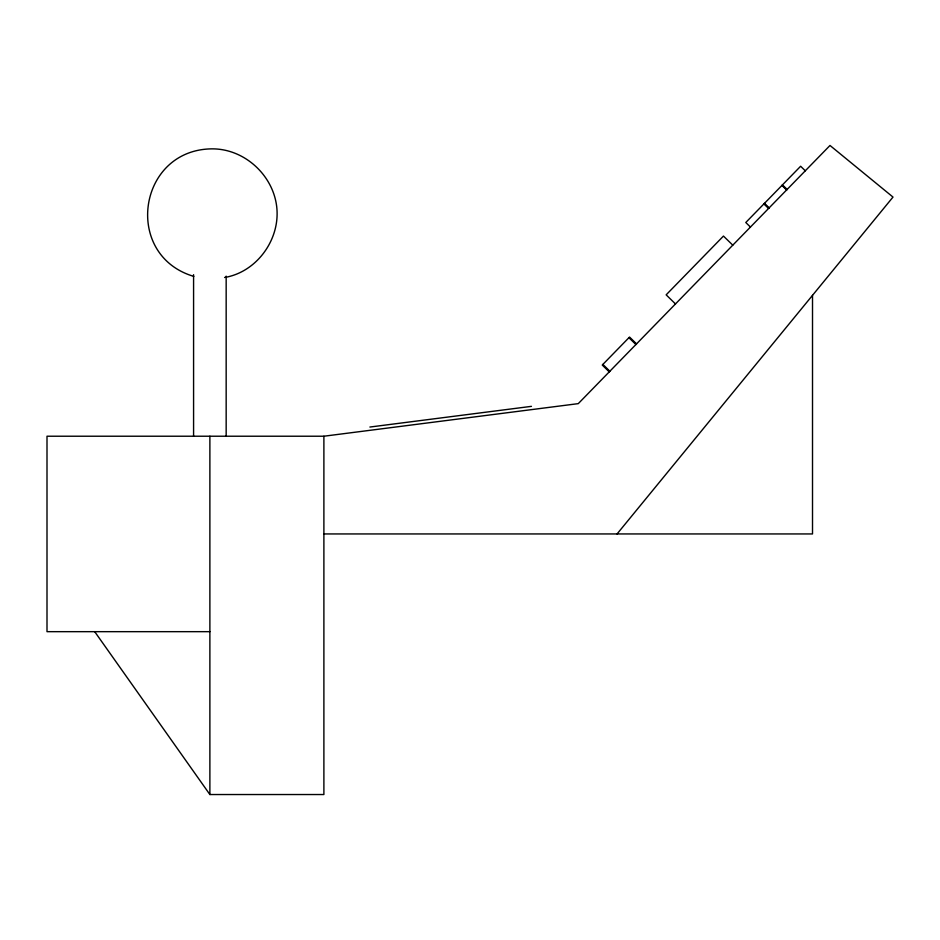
<?xml version="1.0" encoding="UTF-8"?>
<svg xmlns="http://www.w3.org/2000/svg" width="940" height="940" viewBox="0 0 940 940"><rect width="100%" height="100%" fill="white"/><g stroke="black" fill="none" stroke-linecap="round" stroke-linejoin="round"><path stroke-width="1.41" d="M617.063 533.944L893 197.071L829.997 145.465L578.276 403.636L323.889 436.219L47 436.219L47 631.668L209.879 631.668M224.613 277.488C254.458 272.529 276.983 243.977 277.112 214.003C277.324 179.141 246.832 148.638 211.958 148.861C137.769 149.554 122.564 255.257 193.793 276.395M369.89 427.042L531.441 406.35M323.889 533.944L812.513 533.944L812.513 295.336M94.705 631.668L209.879 794.535L323.889 794.535L323.889 436.219M805.298 170.798L800.633 166.251L782.433 184.91L787.097 189.457M786.968 189.598L782.303 185.051L764.114 203.71L768.779 208.257M781.939 185.415L786.604 189.962M764.467 203.346L769.132 207.893M768.638 208.398L763.973 203.851L745.784 222.51L750.449 227.057M732.789 245.164L723.459 236.069L666.155 294.843L675.484 303.937M636.533 343.887L629.542 337.061L602.258 365.049L609.249 371.876M628.919 337.695L635.922 344.522M602.869 364.414L609.872 371.241M226.164 276.149L226.164 436.219M209.879 436.219L209.879 794.535M193.581 274.68L193.581 436.219"/></g></svg>
